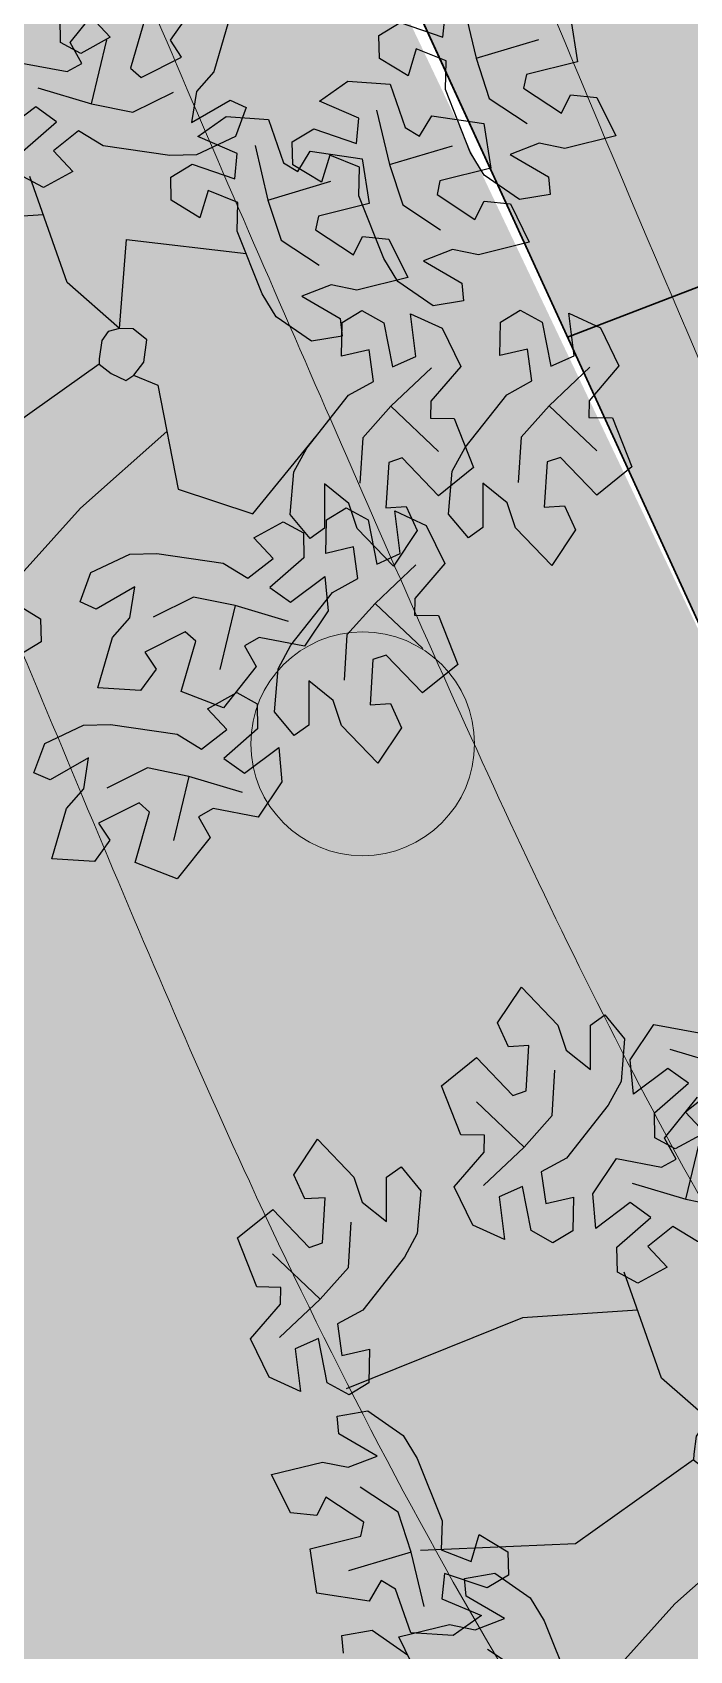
# Model space of a CAD drawing. Header units: millimetres. Extents: x 5637 to 6048, y 3385 to 3927.
# Drawn here: x 5831.66 to 5834.6, y 3550.87 to 3558.1 of the extents above; entities that cross this region are included whole.
import ezdxf

# ---------------------------------------------------------------- set-up
doc = ezdxf.new("R2010")
doc.units = ezdxf.units.MM
doc.layers.add('Contour Lines', color=253, linetype='Continuous')
doc.layers.add('trees old', color=116, linetype='Continuous')
doc.layers.add('hatch', color=253, linetype='Continuous', lineweight=13)
doc.layers.add('project gr', color=250, linetype='Continuous', lineweight=30)
doc.layers.add('plants1', color=7, linetype='Continuous', true_color=0x89ee5d)
pattern_1 = [(45, (2816.3681, -1263.7476), (-0.265165043, 0.265165043), []), (135, (2816.3681, -1263.7476), (-0.79549513, 0.265165043), [0.9375, -0.5625])]

# ---------------------------------------------------------------- blocks, each defined once
blk = doc.blocks.new('212')
at = {"color": 48, "linetype": 'Continuous'}
for p, q in [((2812.2458, 4856.9048), (2812.3522, 4857.0638)), ((2812.3522, 4857.0638), (2812.5143, 4856.8949)), ((2812.6605, 4856.894), (2812.7249, 4856.9402)), ((2812.7249, 4856.9402), (2812.8134, 4856.8335)), ((2812.2947, 4856.7971), (2812.2458, 4856.9048)), ((2812.5143, 4856.8949), (2812.5514, 4856.7833)), ((2812.6603, 4856.6959), (2812.6605, 4856.894)), ((2812.8385, 4856.74), (2812.9445, 4856.8973)), ((2812.9445, 4856.8973), (2813.1465, 4856.8593)), ((2812.3858, 4856.8027), (2812.2947, 4856.7971)), ((2812.3735, 4856.6005), (2812.3858, 4856.8027)), ((2812.5514, 4856.7833), (2812.6603, 4856.6959)), ((2812.8134, 4856.8335), (2812.7975, 4856.6423)), ((2813.0152, 4856.7872), (2813.2548, 4856.7158)), ((2811.9945, 4856.6231), (2812.1513, 4856.7495)), ((2812.1513, 4856.7495), (2812.3137, 4856.5806)), ((2812.853, 4856.5858), (2812.8385, 4856.74)), ((2813.0061, 4856.7012), (2812.853, 4856.5858)), ((2813.0985, 4856.6346), (2813.0061, 4856.7012)), ((2812.4896, 4856.4905), (2812.5021, 4856.6927)), ((2812.7975, 4856.6423), (2812.7398, 4856.5365)), ((2812.9472, 4856.5021), (2813.0985, 4856.6346)), ((2812.0805, 4856.4039), (2811.9945, 4856.6231)), ((2812.3137, 4856.5806), (2812.3735, 4856.6005)), ((2812.9921, 4856.3892), (2813.139, 4856.5733)), ((2813.1974, 4856.5941), (2813.0847, 4856.5055)), ((2814.748, 4856.5624), (2814.806, 4856.3193)), ((2812.3641, 4856.3496), (2812.1511, 4856.5513)), ((2812.3641, 4856.3496), (2812.4896, 4856.4905)), ((2812.7398, 4856.5365), (2812.5536, 4856.3004)), ((2812.949, 4856.3905), (2812.9472, 4856.5021)), ((2812.9472, 4856.5021), (2812.9472, 4856.5021)), ((2813.0847, 4856.5055), (2813.1712, 4856.4132)), ((2813.3268, 4856.5007), (2813.2618, 4856.2756)), ((2813.4398, 4856.4003), (2813.5086, 4856.4965)), ((2813.6995, 4856.4839), (2813.6343, 4856.259)), ((2814.6575, 4856.4141), (2814.6689, 4856.5273)), ((2815.2277, 4856.5026), (2815.2587, 4856.3036)), ((2813.1712, 4856.4132), (2813.0399, 4856.3411)), ((2814.3713, 4856.4215), (2814.4671, 4856.4788)), ((2814.374, 4856.318), (2814.3713, 4856.4215)), ((2814.4671, 4856.4788), (2814.6575, 4856.4141)), ((2811.3348, 4856.2256), (2811.4412, 4856.3846)), ((2811.4412, 4856.3846), (2811.6033, 4856.2158)), ((2812.1873, 4856.4022), (2812.0805, 4856.4039)), ((2812.0805, 4856.4039), (2812.0805, 4856.4039)), ((2812.1825, 4856.1778), (2812.3641, 4856.3496)), ((2812.1857, 4856.3275), (2812.1873, 4856.4022)), ((2813.0399, 4856.3411), (2812.949, 4856.3905)), ((2813.0441, 4856.2959), (2812.9921, 4856.3892)), ((2812.9921, 4856.3892), (2812.9921, 4856.3892)), ((2813.0869, 4856.1165), (2813.1551, 4856.4018)), ((2813.4901, 4856.3243), (2813.4398, 4856.4003)), ((2814.5388, 4856.3614), (2814.5021, 4856.2404)), ((2814.6718, 4856.3082), (2814.5388, 4856.3614)), ((2814.806, 4856.3193), (2815.0872, 4856.4028)), ((2812.0518, 4856.1715), (2812.1857, 4856.3275)), ((2812.5536, 4856.3004), (2812.4408, 4856.2389)), ((2812.6705, 4856.1407), (2812.7766, 4856.2979)), ((2812.7766, 4856.2979), (2812.9785, 4856.2599)), ((2812.9785, 4856.2599), (2813.0441, 4856.2959)), ((2813.2618, 4856.2756), (2813.3089, 4856.2338)), ((2813.3089, 4856.2338), (2813.4901, 4856.3243)), ((2814.5021, 4856.2404), (2814.374, 4856.318)), ((2814.6687, 4856.1797), (2814.6718, 4856.3082)), ((2814.806, 4856.3193), (2814.8653, 4856.1401)), ((2815.2587, 4856.3036), (2815.0313, 4856.2473)), ((2811.3837, 4856.118), (2811.3348, 4856.2256)), ((2811.6033, 4856.2158), (2811.6404, 4856.1042)), ((2811.7493, 4856.0167), (2811.7495, 4856.2149)), ((2811.7495, 4856.2149), (2811.8139, 4856.261)), ((2811.8139, 4856.261), (2811.9024, 4856.1543)), ((2812.4408, 4856.2389), (2812.4611, 4856.0971)), ((2813.6343, 4856.259), (2813.5562, 4856.1711)), ((2814.1058, 4856.1272), (2814.2322, 4856.2169)), ((2814.2322, 4856.2169), (2814.4214, 4856.2037)), ((2814.4214, 4856.2037), (2814.4894, 4856.0098)), ((2815.0313, 4856.2473), (2815.0186, 4856.1856)), ((2811.4748, 4856.1235), (2811.3837, 4856.118)), ((2811.4625, 4855.9214), (2811.4748, 4856.1235)), ((2811.9024, 4856.1543), (2811.8865, 4855.9632)), ((2812.135, 4856.0011), (2812.0518, 4856.1715)), ((2812.3562, 4856.1736), (2812.2524, 4856.1268)), ((2812.2524, 4856.1268), (2812.2758, 4855.9365)), ((2812.3953, 4855.9763), (2812.3562, 4856.1736)), ((2812.4611, 4856.0971), (2812.5843, 4856.1258)), ((2812.5843, 4856.1258), (2812.5811, 4855.9761)), ((2812.685, 4855.9864), (2812.6705, 4856.1407)), ((2812.8473, 4856.1879), (2813.0869, 4856.1165)), ((2813.2717, 4856.0783), (2813.4531, 4856.1686)), ((2813.5562, 4856.1711), (2813.5349, 4856.0331)), ((2813.5349, 4856.0331), (2813.7066, 4856.132)), ((2813.7066, 4856.132), (2813.7788, 4856.0993)), ((2814.2823, 4856.0523), (2814.1058, 4856.1272)), ((2814.78, 4855.9004), (2814.6687, 4856.1797)), ((2814.8653, 4856.1401), (2815.0342, 4856.0282)), ((2815.0186, 4856.1856), (2815.1876, 4856.0739)), ((2815.1876, 4856.0739), (2815.2283, 4856.1555)), ((2815.2283, 4856.1555), (2815.346, 4856.1441)), ((2815.346, 4856.1441), (2815.4305, 4855.9724)), ((2811.0835, 4855.944), (2811.2403, 4856.0703)), ((2811.2403, 4856.0703), (2811.4027, 4855.9015)), ((2811.6404, 4856.1042), (2811.7493, 4856.0167)), ((2812.8381, 4856.1018), (2812.685, 4855.9864)), ((2812.9306, 4856.0353), (2812.8381, 4856.1018)), ((2813.0869, 4856.1165), (2813.2717, 4856.0783)), ((2813.5624, 4855.9693), (2813.6887, 4856.059)), ((2813.6887, 4856.059), (2813.8779, 4856.0458)), ((2813.7788, 4856.0993), (2813.7306, 4855.9693)), ((2814.2709, 4855.939), (2814.2823, 4856.0523)), ((2814.3614, 4856.0874), (2814.4194, 4855.8442)), ((2814.5533, 4855.971), (2814.6082, 4856.0627)), ((2814.6082, 4856.0627), (2814.6082, 4856.0627)), ((2814.6082, 4856.0627), (2814.8411, 4856.0275)), ((2811.5786, 4855.8113), (2811.5911, 4856.0136)), ((2812.2758, 4855.9365), (2812.135, 4856.0011)), ((2812.4929, 4855.922), (2812.3953, 4855.9763)), ((2812.3953, 4855.9763), (2812.3953, 4855.9763)), ((2812.5811, 4855.9761), (2812.4929, 4855.922)), ((2812.7792, 4855.9028), (2812.9306, 4856.0353)), ((2813.0294, 4855.9948), (2812.9168, 4855.9062)), ((2813.1391, 4855.9278), (2813.0294, 4855.9948)), ((2813.8779, 4856.0458), (2813.946, 4855.8519)), ((2813.9847, 4855.9465), (2814.0805, 4856.0038)), ((2814.0805, 4856.0038), (2814.0805, 4856.0038)), ((2814.0805, 4856.0038), (2814.2709, 4855.939)), ((2814.4894, 4856.0098), (2814.5533, 4855.971)), ((2814.8411, 4856.0275), (2814.8721, 4855.8285)), ((2811.1695, 4855.7247), (2811.0835, 4855.944)), ((2811.4027, 4855.9015), (2811.4625, 4855.9214)), ((2811.8865, 4855.9632), (2811.8288, 4855.8573)), ((2812.9168, 4855.9062), (2813.0032, 4855.8139)), ((2813.4366, 4855.8845), (2813.1391, 4855.9278)), ((2813.7306, 4855.9693), (2813.5571, 4855.8875)), ((2813.7389, 4855.8944), (2813.5624, 4855.9693)), ((2813.818, 4855.9295), (2813.8759, 4855.6863)), ((2813.9874, 4855.843), (2813.9847, 4855.9465)), ((2814.0099, 4855.8131), (2814.0648, 4855.9047)), ((2814.0648, 4855.9047), (2814.0648, 4855.9047)), ((2814.0648, 4855.9047), (2814.2976, 4855.8696)), ((2814.4194, 4855.8442), (2814.7006, 4855.9278)), ((2815.088, 4855.9401), (2814.9578, 4855.8896)), ((2815.2031, 4855.9165), (2815.088, 4855.9401)), ((2815.4305, 4855.9724), (2815.2031, 4855.9165)), ((2811.4531, 4855.6704), (2811.2401, 4855.8721)), ((2811.8288, 4855.8573), (2811.6426, 4855.6213)), ((2812.781, 4855.7912), (2812.7792, 4855.9028)), ((2812.7792, 4855.9028), (2812.7792, 4855.9028)), ((2813.5571, 4855.8875), (2813.4366, 4855.8845)), ((2813.4413, 4855.7886), (2813.537, 4855.8459)), ((2813.537, 4855.8459), (2813.537, 4855.8459)), ((2813.537, 4855.8459), (2813.7275, 4855.7811)), ((2813.7275, 4855.7811), (2813.7389, 4855.8944)), ((2813.946, 4855.8519), (2814.0099, 4855.8131)), ((2814.1155, 4855.7653), (2813.9874, 4855.843)), ((2814.1522, 4855.8864), (2814.1155, 4855.7653)), ((2814.2852, 4855.8331), (2814.1522, 4855.8864)), ((2814.2821, 4855.7046), (2814.2852, 4855.8331)), ((2814.2976, 4855.8696), (2814.3286, 4855.6706)), ((2814.4194, 4855.8442), (2814.4787, 4855.6651)), ((2814.8428, 4855.7975), (2814.78, 4855.9004)), ((2814.9578, 4855.8896), (2815.1293, 4855.7903)), ((2811.4531, 4855.6704), (2811.5786, 4855.8113)), ((2812.872, 4855.7418), (2812.781, 4855.7912)), ((2812.9782, 4855.3179), (2812.8115, 4855.7908)), ((2813.0032, 4855.8139), (2812.872, 4855.7418)), ((2813.444, 4855.6851), (2813.4413, 4855.7886)), ((2813.8759, 4855.6863), (2814.1571, 4855.7699)), ((2814.6447, 4855.7723), (2814.632, 4855.7106)), ((2814.8721, 4855.8285), (2814.6447, 4855.7723)), ((2815.0004, 4855.6882), (2814.8428, 4855.7975)), ((2815.1293, 4855.7903), (2815.1371, 4855.7114)), ((2811.2763, 4855.723), (2811.1695, 4855.7247)), ((2811.1695, 4855.7247), (2811.1695, 4855.7247)), ((2811.2747, 4855.6483), (2811.2763, 4855.723)), ((2813.6087, 4855.7285), (2813.572, 4855.6074)), ((2813.7418, 4855.6752), (2813.6087, 4855.7285)), ((2813.8759, 4855.6863), (2813.9352, 4855.5072)), ((2814.3934, 4855.4254), (2814.2821, 4855.7046)), ((2814.632, 4855.7106), (2814.801, 4855.5989)), ((2815.1371, 4855.7114), (2815.0004, 4855.6882)), ((2811.1408, 4855.4924), (2811.2747, 4855.6483)), ((2811.2715, 4855.4986), (2811.4531, 4855.6704)), ((2811.6426, 4855.6213), (2811.5298, 4855.5598)), ((2812.8715, 4855.6204), (2812.3569, 4855.5872)), ((2813.572, 4855.6074), (2813.444, 4855.6851)), ((2813.7386, 4855.5467), (2813.7418, 4855.6752)), ((2814.1012, 4855.6144), (2814.0886, 4855.5527)), ((2814.3286, 4855.6706), (2814.1012, 4855.6144)), ((2814.4787, 4855.6651), (2814.6476, 4855.5531)), ((2814.801, 4855.5989), (2814.8417, 4855.6805)), ((2814.8417, 4855.6805), (2814.9593, 4855.669)), ((2814.9593, 4855.669), (2815.0439, 4855.4974)), ((2811.5298, 4855.5598), (2811.5501, 4855.4179)), ((2812.3569, 4855.5872), (2811.5685, 4855.2697)), ((2813.8499, 4855.2675), (2813.7386, 4855.5467)), ((2814.0886, 4855.5527), (2814.2575, 4855.441)), ((2811.224, 4855.322), (2811.1408, 4855.4924)), ((2811.4452, 4855.4944), (2811.3414, 4855.4477)), ((2811.4843, 4855.2971), (2811.4452, 4855.4944)), ((2813.2128, 4855.1117), (2813.2443, 4855.5104)), ((2813.2443, 4855.5104), (2813.7781, 4855.4476)), ((2813.9352, 4855.5072), (2814.1041, 4855.3952)), ((2814.2575, 4855.441), (2814.2982, 4855.5226)), ((2814.2982, 4855.5226), (2814.4159, 4855.5111)), ((2814.4159, 4855.5111), (2814.5004, 4855.3395)), ((2815.0439, 4855.4974), (2814.8165, 4855.4414)), ((2811.3414, 4855.4477), (2811.3648, 4855.2574)), ((2811.5501, 4855.4179), (2811.6733, 4855.4467)), ((2811.6733, 4855.4467), (2811.6701, 4855.297)), ((2814.4562, 4855.3225), (2814.3934, 4855.4254)), ((2814.7014, 4855.4651), (2814.5712, 4855.4145)), ((2814.5712, 4855.4145), (2814.7427, 4855.3153)), ((2814.8165, 4855.4414), (2814.7014, 4855.4651)), ((2814.5004, 4855.3395), (2814.2731, 4855.2835)), ((2811.3648, 4855.2574), (2811.224, 4855.322)), ((2811.5819, 4855.2429), (2811.4843, 4855.2971)), ((2811.4843, 4855.2971), (2811.4843, 4855.2971)), ((2811.6701, 4855.297), (2811.5819, 4855.2429)), ((2813.9128, 4855.1646), (2813.8499, 4855.2675)), ((2814.1579, 4855.3072), (2814.0277, 4855.2566)), ((2814.0277, 4855.2566), (2814.1993, 4855.1574)), ((2814.2731, 4855.2835), (2814.1579, 4855.3072)), ((2814.6138, 4855.2132), (2814.4562, 4855.3225)), ((2814.7427, 4855.3153), (2814.7505, 4855.2364)), ((2814.2079, 4855.1384), (2814.2962, 4855.1925)), ((2814.2962, 4855.1925), (2814.3937, 4855.1382)), ((2814.7505, 4855.2364), (2814.6138, 4855.2132)), ((2814.9155, 4855.1408), (2815.0037, 4855.1949)), ((2815.0037, 4855.1949), (2815.1013, 4855.1407)), ((2815.2442, 4854.9901), (2815.2208, 4855.1804)), ((2815.2208, 4855.1804), (2815.3616, 4855.1158)), ((2811.5287, 4855.1477), (2811.6654, 4855.171)), ((2811.5365, 4855.0688), (2811.5287, 4855.1477)), ((2811.6654, 4855.171), (2811.823, 4855.0616)), ((2813.2128, 4855.1117), (2813.1618, 4855.0989)), ((2813.274, 4855.111), (2813.2128, 4855.1117)), ((2813.3342, 4855.0624), (2813.274, 4855.111)), ((2814.0704, 4855.0552), (2813.9128, 4855.1646)), ((2814.1993, 4855.1574), (2814.207, 4855.0785)), ((2814.2047, 4854.9887), (2814.2079, 4855.1384)), ((2814.3937, 4855.1382), (2814.3937, 4855.1382)), ((2814.3937, 4855.1382), (2814.4328, 4854.9409)), ((2814.5367, 4854.9877), (2814.5133, 4855.178)), ((2814.5133, 4855.178), (2814.6541, 4855.1134)), ((2814.6541, 4855.1134), (2814.7373, 4854.943)), ((2814.9123, 4854.9911), (2814.9155, 4855.1408)), ((2815.1013, 4855.1407), (2815.1013, 4855.1407)), ((2815.1013, 4855.1407), (2815.1404, 4854.9434)), ((2815.3616, 4855.1158), (2815.4448, 4854.9454)), ((2811.708, 4854.9696), (2811.5365, 4855.0688)), ((2811.823, 4855.0616), (2811.8858, 4854.9587)), ((2813.1327, 4855.0587), (2813.122, 4854.9772)), ((2813.1618, 4855.0989), (2813.1327, 4855.0587)), ((2813.3211, 4854.9616), (2813.3342, 4855.0624)), ((2814.207, 4855.0785), (2814.0704, 4855.0552)), ((2811.5778, 4854.919), (2811.708, 4854.9696)), ((2813.122, 4854.9772), (2813.1212, 4854.9531)), ((2814.3279, 4855.0174), (2814.2047, 4854.9887)), ((2814.3483, 4854.8756), (2814.3279, 4855.0174)), ((2814.4328, 4854.9409), (2814.5367, 4854.9877)), ((2815.0355, 4855.0199), (2814.9123, 4854.9911)), ((2815.0558, 4854.878), (2815.0355, 4855.0199)), ((2815.1404, 4854.9434), (2815.2442, 4854.9901)), ((2811.2353, 4854.8867), (2811.4627, 4854.9427)), ((2811.4627, 4854.9427), (2811.5778, 4854.919)), ((2811.8858, 4854.9587), (2811.9971, 4854.6795)), ((2813.1212, 4854.9531), (2812.5934, 4854.5773)), ((2813.1212, 4854.9531), (2813.1752, 4854.9111)), ((2813.1752, 4854.9111), (2813.2407, 4854.8801)), ((2813.2407, 4854.8801), (2813.2759, 4854.9032)), ((2813.2756, 4854.9034), (2813.3837, 4854.8595)), ((2813.2759, 4854.9032), (2813.3211, 4854.9616)), ((2814.6066, 4854.9368), (2814.425, 4854.765)), ((2814.7373, 4854.943), (2814.6034, 4854.787)), ((2815.3141, 4854.9392), (2815.1325, 4854.7674)), ((2815.4448, 4854.9454), (2815.3109, 4854.7895)), ((2811.3199, 4854.7151), (2811.2353, 4854.8867)), ((2811.8005, 4854.719), (2811.6316, 4854.831)), ((2813.3837, 4854.8595), (2813.4744, 4854.394)), ((2814.2354, 4854.8141), (2814.3483, 4854.8756)), ((2814.943, 4854.8165), (2815.0558, 4854.878)), ((2811.4782, 4854.7852), (2811.4375, 4854.7036)), ((2811.6472, 4854.6735), (2811.4782, 4854.7852)), ((2814.0493, 4854.578), (2814.2354, 4854.8141)), ((2814.425, 4854.765), (2814.2995, 4854.624)), ((2814.425, 4854.765), (2814.6379, 4854.5632)), ((2814.6034, 4854.787), (2814.6017, 4854.7123)), ((2814.7568, 4854.5805), (2814.943, 4854.8165)), ((2815.1325, 4854.7674), (2815.007, 4854.6265)), ((2815.1325, 4854.7674), (2815.3455, 4854.5656)), ((2815.3109, 4854.7895), (2815.3093, 4854.7148)), ((2811.4375, 4854.7036), (2811.3199, 4854.7151)), ((2811.8598, 4854.5399), (2811.8005, 4854.719)), ((2811.9971, 4854.6795), (2811.994, 4854.551)), ((2814.6017, 4854.7123), (2814.7086, 4854.7106)), ((2814.7086, 4854.7106), (2814.7086, 4854.7106)), ((2814.7086, 4854.7106), (2814.7946, 4854.4914)), ((2815.3093, 4854.7148), (2815.4161, 4854.7131)), ((2815.4161, 4854.7131), (2815.4161, 4854.7131)), ((2815.4161, 4854.7131), (2815.5021, 4854.4938)), ((2811.4071, 4854.5556), (2811.6345, 4854.6118)), ((2811.6345, 4854.6118), (2811.6472, 4854.6735)), ((2812.127, 4854.4977), (2812.1637, 4854.6188)), ((2812.1637, 4854.6188), (2812.2918, 4854.5412)), ((2813.4241, 4854.6521), (2813.038, 4854.3092)), ((2813.8088, 4854.2844), (2814.0911, 4854.6307)), ((2814.2995, 4854.624), (2814.287, 4854.4218)), ((2815.007, 4854.6265), (2814.9945, 4854.4242)), ((2811.4381, 4854.3566), (2811.4071, 4854.5556)), ((2811.8598, 4854.5399), (2811.5786, 4854.4563)), ((2811.9178, 4854.2967), (2811.8598, 4854.5399)), ((2812.5934, 4854.5773), (2811.9016, 4854.5479)), ((2811.994, 4854.551), (2812.127, 4854.4977)), ((2812.2918, 4854.5412), (2812.2945, 4854.4377)), ((2813.9916, 4854.4722), (2814.0493, 4854.578)), ((2814.4753, 4854.5339), (2814.4156, 4854.514)), ((2814.6377, 4854.3651), (2814.4753, 4854.5339)), ((2814.6991, 4854.4746), (2814.7568, 4854.5805)), ((2815.1829, 4854.5363), (2815.1231, 4854.5164)), ((2815.3453, 4854.3675), (2815.1829, 4854.5363)), ((2813.9757, 4854.281), (2813.9916, 4854.4722)), ((2814.4156, 4854.514), (2814.4033, 4854.3118)), ((2814.7946, 4854.4914), (2814.6377, 4854.3651)), ((2814.6832, 4854.2835), (2814.6991, 4854.4746)), ((2815.1231, 4854.5164), (2815.1109, 4854.3143)), ((2815.5021, 4854.4938), (2815.3453, 4854.3675)), ((2811.7259, 4854.4131), (2811.671, 4854.3215)), ((2811.7898, 4854.3744), (2811.7259, 4854.4131)), ((2812.0083, 4854.4451), (2811.9969, 4854.3318)), ((2812.1987, 4854.3803), (2812.0083, 4854.4451)), ((2812.0969, 4854.4225), (2812.2335, 4854.4458)), ((2812.1046, 4854.3436), (2812.0969, 4854.4225)), ((2812.2945, 4854.4377), (2812.1987, 4854.3803)), ((2812.2335, 4854.4458), (2812.3911, 4854.3364)), ((2813.4744, 4854.394), (2813.8088, 4854.2844)), ((2814.1288, 4854.4186), (2814.1286, 4854.2205)), ((2814.2376, 4854.3312), (2814.1288, 4854.4186)), ((2814.8363, 4854.4211), (2814.8361, 4854.2229)), ((2814.9451, 4854.3336), (2814.8363, 4854.4211)), ((2811.671, 4854.3215), (2811.4381, 4854.3566)), ((2811.671, 4854.3215), (2811.671, 4854.3215)), ((2811.8578, 4854.1804), (2811.7898, 4854.3744)), ((2811.9969, 4854.3318), (2812.1734, 4854.2569)), ((2812.2761, 4854.2444), (2812.1046, 4854.3436)), ((2812.1987, 4854.3803), (2812.1987, 4854.3803)), ((2812.3911, 4854.3364), (2812.454, 4854.2335)), ((2814.2747, 4854.2196), (2814.2376, 4854.3312)), ((2814.4033, 4854.3118), (2814.4943, 4854.3174)), ((2814.4943, 4854.3174), (2814.5432, 4854.2097)), ((2814.9823, 4854.222), (2814.9451, 4854.3336)), ((2815.1109, 4854.3143), (2815.2019, 4854.3198)), ((2815.2019, 4854.3198), (2815.2508, 4854.2122)), ((2812.1734, 4854.2569), (2812.047, 4854.1672)), ((2812.146, 4854.1938), (2812.2761, 4854.2444)), ((2813.038, 4854.3092), (2812.6121, 4853.8368)), ((2813.8122, 4854.1772), (2813.9435, 4854.2493)), ((2813.9435, 4854.2493), (2814.0344, 4854.1999)), ((2814.0642, 4854.1743), (2813.9757, 4854.281)), ((2814.1343, 4854.1079), (2814.1375, 4854.2576)), ((2814.1375, 4854.2576), (2814.2258, 4854.3117)), ((2814.2258, 4854.3117), (2814.3233, 4854.2575)), ((2814.3233, 4854.2575), (2814.3233, 4854.2575)), ((2814.3233, 4854.2575), (2814.3624, 4854.0601)), ((2814.4662, 4854.1069), (2814.4428, 4854.2972)), ((2814.4428, 4854.2972), (2814.5837, 4854.2326)), ((2814.7717, 4854.1768), (2814.6832, 4854.2835)), ((2811.5489, 4854.1676), (2811.6856, 4854.1909)), ((2811.6856, 4854.1909), (2811.8432, 4854.0815)), ((2811.8035, 4854.1615), (2812.0308, 4854.2175)), ((2812.047, 4854.1672), (2811.8578, 4854.1804)), ((2812.0308, 4854.2175), (2812.146, 4854.1938)), ((2812.454, 4854.2335), (2812.5653, 4853.9543)), ((2813.8987, 4854.0849), (2813.8122, 4854.1772)), ((2814.0344, 4854.1999), (2814.0362, 4854.0883)), ((2814.1286, 4854.2205), (2814.0642, 4854.1743)), ((2814.4369, 4854.0507), (2814.2747, 4854.2196)), ((2814.5432, 4854.2097), (2814.4369, 4854.0507)), ((2814.5837, 4854.2326), (2814.6669, 4854.0622)), ((2814.8361, 4854.2229), (2814.7717, 4854.1768)), ((2815.1444, 4854.0532), (2814.9823, 4854.222)), ((2815.2508, 4854.2122), (2815.1444, 4854.0532)), ((2811.5567, 4854.0887), (2811.5489, 4854.1676)), ((2811.888, 4853.9899), (2811.8035, 4854.1615)), ((2812.3687, 4853.9938), (2812.1998, 4854.1058)), ((2813.0848, 4854.0218), (2813.2583, 4854.1036)), ((2813.2583, 4854.1036), (2813.3789, 4854.1066)), ((2813.3789, 4854.1066), (2813.6763, 4854.0633)), ((2814.2575, 4854.1367), (2814.1343, 4854.1079)), ((2814.2779, 4853.9948), (2814.2575, 4854.1367)), ((2814.3624, 4854.0601), (2814.4662, 4854.1069)), ((2813.6763, 4854.0633), (2813.786, 4853.9963)), ((2813.786, 4853.9963), (2813.8987, 4854.0849)), ((2814.0362, 4854.0883), (2813.8849, 4853.9558)), ((2814.0362, 4854.0883), (2814.0362, 4854.0883)), ((2814.5362, 4854.056), (2814.3546, 4853.8842)), ((2814.6669, 4854.0622), (2814.533, 4853.9063)), ((2813.0367, 4853.8918), (2813.0848, 4854.0218)), ((2813.2805, 4853.958), (2813.1088, 4853.8591)), ((2813.2593, 4853.82), (2813.2805, 4853.958)), ((2813.8849, 4853.9558), (2813.9773, 4853.8893)), ((2813.9773, 4853.8893), (2814.1304, 4854.0047)), ((2814.1304, 4854.0047), (2814.1449, 4853.8504)), ((2814.165, 4853.9333), (2814.2779, 4853.9948)), ((2812.7318, 4853.8936), (2812.8599, 4853.8159)), ((2813.1088, 4853.8591), (2813.0367, 4853.8918)), ((2813.5438, 4853.9128), (2813.3624, 4853.8225)), ((2813.7286, 4853.8746), (2813.5438, 4853.9128)), ((2813.9788, 4853.6973), (2814.165, 4853.9333)), ((2814.3546, 4853.8842), (2814.2291, 4853.7433)), ((2814.3546, 4853.8842), (2814.5675, 4853.6824)), ((2814.533, 4853.9063), (2814.5313, 4853.8315)), ((2812.8599, 4853.8159), (2812.8626, 4853.7125)), ((2813.1812, 4853.7321), (2813.2593, 4853.82)), ((2813.7286, 4853.8746), (2813.6603, 4853.5893)), ((2813.9682, 4853.8032), (2813.7286, 4853.8746)), ((2814.1449, 4853.8504), (2814.0389, 4853.6932)), ((2814.5313, 4853.8315), (2814.6381, 4853.8298)), ((2814.6381, 4853.8298), (2814.6381, 4853.8298)), ((2814.6381, 4853.8298), (2814.7242, 4853.6106)), ((2813.5065, 4853.7573), (2813.3253, 4853.6668)), ((2813.5536, 4853.7155), (2813.5065, 4853.7573)), ((2814.2291, 4853.7433), (2814.2165, 4853.541)), ((2812.8626, 4853.7125), (2812.7669, 4853.6551)), ((2813.116, 4853.5072), (2813.1812, 4853.7321)), ((2813.3253, 4853.6668), (2813.3756, 4853.5908)), ((2813.4886, 4853.4904), (2813.5536, 4853.7155)), ((2813.8369, 4853.7312), (2813.7714, 4853.6952)), ((2813.7714, 4853.6952), (2813.8233, 4853.6019)), ((2814.0389, 4853.6932), (2813.8369, 4853.7312)), ((2813.9212, 4853.5914), (2813.9788, 4853.6973)), ((2813.3756, 4853.5908), (2813.3069, 4853.4946)), ((2813.8233, 4853.6019), (2813.6765, 4853.4178)), ((2813.8233, 4853.6019), (2813.8233, 4853.6019)), ((2813.9052, 4853.4003), (2813.9212, 4853.5914)), ((2814.3451, 4853.6332), (2814.3329, 4853.4311)), ((2814.4049, 4853.6531), (2814.3451, 4853.6332)), ((2814.5673, 4853.4843), (2814.4049, 4853.6531)), ((2814.7242, 4853.6106), (2814.5673, 4853.4843)), ((2814.0583, 4853.5378), (2814.0582, 4853.3397)), ((2814.1672, 4853.4504), (2814.0583, 4853.5378)), ((2813.3069, 4853.4946), (2813.116, 4853.5072)), ((2813.6765, 4853.4178), (2813.4886, 4853.4904)), ((2813.6058, 4853.4136), (2813.7371, 4853.4856)), ((2813.7371, 4853.4856), (2813.828, 4853.4362)), ((2814.2043, 4853.3388), (2814.1672, 4853.4504)), ((2813.6923, 4853.3212), (2813.6058, 4853.4136)), ((2813.828, 4853.4362), (2813.8298, 4853.3246)), ((2813.9937, 4853.2935), (2813.9052, 4853.4003)), ((2814.3329, 4853.4311), (2814.4239, 4853.4366)), ((2814.4239, 4853.4366), (2814.4728, 4853.3289)), ((2812.8784, 4853.2581), (2813.0519, 4853.3399)), ((2813.0519, 4853.3399), (2813.1724, 4853.3429)), ((2813.1724, 4853.3429), (2813.4699, 4853.2996)), ((2813.5796, 4853.2327), (2813.6923, 4853.3212)), ((2813.8298, 4853.3246), (2813.6785, 4853.1921)), ((2813.8298, 4853.3246), (2813.8298, 4853.3246)), ((2814.0582, 4853.3397), (2813.9937, 4853.2935)), ((2814.3664, 4853.1699), (2814.2043, 4853.3388)), ((2814.4728, 4853.3289), (2814.3664, 4853.1699)), ((2812.8302, 4853.1281), (2812.8784, 4853.2581)), ((2813.4699, 4853.2996), (2813.5796, 4853.2327)), ((2813.7709, 4853.1256), (2813.924, 4853.241)), ((2813.924, 4853.241), (2813.9385, 4853.0867)), ((2813.0741, 4853.1943), (2812.9024, 4853.0954)), ((2813.0528, 4853.0563), (2813.0741, 4853.1943)), ((2813.6785, 4853.1921), (2813.7709, 4853.1256)), ((2812.9024, 4853.0954), (2812.8302, 4853.1281)), ((2813.3374, 4853.1492), (2813.156, 4853.0589)), ((2813.5222, 4853.1109), (2813.3374, 4853.1492)), ((2813.5222, 4853.1109), (2813.4539, 4852.8256)), ((2813.7618, 4853.0396), (2813.5222, 4853.1109)), ((2813.9385, 4853.0867), (2813.8325, 4852.9295)), ((2812.9748, 4852.9684), (2813.0528, 4853.0563)), ((2812.9096, 4852.7435), (2812.9748, 4852.9684)), ((2813.3001, 4852.9936), (2813.1189, 4852.9031)), ((2813.2822, 4852.7267), (2813.3472, 4852.9518)), ((2813.3472, 4852.9518), (2813.3001, 4852.9936)), ((2813.6305, 4852.9675), (2813.565, 4852.9315)), ((2813.8325, 4852.9295), (2813.6305, 4852.9675)), ((2813.1189, 4852.9031), (2813.1692, 4852.8271)), ((2813.565, 4852.9315), (2813.6169, 4852.8382)), ((2813.1692, 4852.8271), (2813.1005, 4852.7309)), ((2813.6169, 4852.8382), (2813.4701, 4852.6541)), ((2813.6169, 4852.8382), (2813.6169, 4852.8382)), ((2813.1005, 4852.7309), (2812.9096, 4852.7435)), ((2813.4701, 4852.6541), (2813.2822, 4852.7267))]:
    blk.add_line(p, q, dxfattribs=at)
at = {"layer": 'plants1', "color": 48, "linetype": 'Continuous'}
blk.add_line((2813.2128, 4855.1117), (2812.9782, 4855.3179), dxfattribs=at)

msp = doc.modelspace()

# ---------------------------------------------------------------- hatches: boundary and pattern name
at = {"layer": 'hatch'}
h = msp.add_hatch(dxfattribs=at)
h.set_pattern_fill('ANSI31', color=256, scale=8, style=0)
h.set_pattern_definition([(45, (2816.3681, -1263.7476), (-0.70710678, 0.70710678), [])])
edge = h.paths.add_edge_path()
edge.add_arc((5796.8019, 3658.9007), 4.8122, 23.97586, 83.97586, ccw=False)
edge.add_line((5801.1989, 3660.8562), (5827.195, 3605.149))
edge.add_arc((5822.4955, 3602.9559), 5.1861, -3.82348, 25.01643, ccw=False)
edge.add_line((5827.67, 3602.61), (5827.229, 3592.865))
edge.add_arc((5831.6373, 3591.7187), 4.5549, 165.42381, 214.42283)
edge.add_line((5827.8801, 3589.1438), (5842.1987, 3558.5311))
edge.add_arc((6057.3742, 3663.9285), 239.602, 206.096573, 206.967843)
edge.add_line((5843.8263, 3555.2713), (5845.5235, 3552.8595))
edge.add_line((5845.5235, 3552.8595), (5849.5724, 3547.7551))
edge.add_line((5849.5724, 3547.7551), (5850.6919, 3546.4841))
edge.add_line((5850.6919, 3546.4841), (5851.201, 3546.0602))
edge.add_line((5851.201, 3546.0602), (5852.5843, 3545.2828))
edge.add_line((5852.5843, 3545.2828), (5866.6042, 3540.0022))
edge.add_line((5866.6042, 3540.0022), (5867.4324, 3539.5689))
edge.add_line((5867.4324, 3539.5689), (5868.9186, 3538.1098))
edge.add_line((5868.9186, 3538.1098), (5866.3675, 3543.9441))
edge.add_line((5866.3675, 3543.9441), (5855.3067, 3547.8735))
edge.add_arc((5857.9518, 3555.3192), 7.9015, 220.23528, 250.44203, ccw=False)
edge.add_line((5851.9198, 3550.2154), (5847.948, 3555.0698))
edge.add_arc((5897.4021, 3591.6081), 61.4879, 213.296728, 216.458127, ccw=False)
edge.add_line((5846.0082, 3557.8527), (5835.7707, 3581.1548))
edge.add_line((5835.7707, 3581.1548), (5831.1457, 3589.7964))
edge.add_arc((5844.0492, 3593.7464), 13.4946, 179.28798, 197.02021, ccw=False)
edge.add_line((5830.5557, 3593.9141), (5830.9896, 3603.0637))
edge.add_arc((5824.4283, 3603.3749), 6.5687, 357.28469, 381.22262)
edge.add_line((5830.5515, 3605.7527), (5806.254, 3657.8409))
edge.add_arc((5810.8824, 3659.9999), 5.1072, 111.65044, 205.00751, ccw=False)
edge.add_line((5808.9982, 3664.7467), (5797.3069, 3663.6863))
at = {"layer": 'plants1'}
h = msp.add_hatch(dxfattribs=at)
h.set_pattern_fill('ANSI38', color=256, scale=3, style=0)
h.set_pattern_definition(pattern_1)
edge = h.paths.add_edge_path()
edge.add_line((5867.34, 3539.4016), (5867.9205, 3539.0129))
edge.add_line((5867.9205, 3539.0129), (5868.3076, 3538.6455))
edge.add_line((5868.3076, 3538.6455), (5868.7519, 3538.1479))
edge.add_line((5868.7519, 3538.1479), (5869.0415, 3537.7423))
edge.add_line((5869.0415, 3537.7423), (5873.6365, 3527.954))
edge.add_line((5873.6365, 3527.954), (5903.83, 3542.0081))
edge.add_line((5903.83, 3542.0081), (5918.2915, 3541.2623))
edge.add_line((5918.2915, 3541.2623), (5941.162, 3551.495))
edge.add_line((5941.162, 3551.495), (5950.4831, 3563.8524))
edge.add_line((5950.4831, 3563.8524), (5964.2748, 3570.2305))
edge.add_line((5964.2748, 3570.2305), (5965.7412, 3570.8701))
edge.add_arc((5969.4272, 3564.866), 7.0453, 27.80089, 121.54638, ccw=False)
edge.add_arc((5969.675, 3565.2046), 6.6708, -45.77841, 26.22115, ccw=False)
edge.add_line((5974.3274, 3560.424), (5968.6933, 3565.0527))
edge.add_line((5968.6933, 3565.0527), (5960.2948, 3566.7358))
edge.add_line((5960.2948, 3566.7358), (5952.8625, 3563.4091))
edge.add_line((5952.8625, 3563.4091), (5951.1759, 3562.582))
edge.add_line((5951.1759, 3562.582), (5941.9997, 3550.4447))
edge.add_line((5941.9997, 3550.4447), (5918.5346, 3539.9421))
edge.add_line((5918.5346, 3539.9421), (5904.7077, 3540.6969))
edge.add_line((5904.7077, 3540.6969), (5873.0148, 3526.2825))
edge.add_line((5873.0148, 3526.2825), (5867.4745, 3538.1143))
edge.add_line((5867.4745, 3538.1143), (5850.7568, 3543.6974))
edge.add_line((5850.7568, 3543.6974), (5843.6617, 3553.6137))
edge.add_arc((5860.0915, 3565.3693), 20.2023, 201.39527, 215.58393, ccw=False)
edge.add_line((5841.2815, 3557.9995), (5825.6335, 3591.3345))
edge.add_line((5825.6335, 3591.3345), (5826.2431, 3603.8279))
edge.add_line((5826.2431, 3603.8279), (5807.9322, 3643.2125))
edge.add_line((5807.9322, 3643.2125), (5807.5443, 3643.0187))
edge.add_line((5807.5443, 3643.0187), (5797.9834, 3663.1782))
edge.add_line((5797.9834, 3663.1782), (5798.2207, 3663.2308))
edge.add_line((5798.2207, 3663.2308), (5798.4305, 3663.244))
edge.add_arc((5796.4713, 3658.6814), 4.9654, 43.28191, 66.76041, ccw=False)
edge.add_arc((5798.4192, 3659.9306), 2.7244, 20.33157, 52.27835, ccw=False)
edge.add_line((5800.9739, 3660.8773), (5827.0198, 3605.0634))
edge.add_arc((5822.5809, 3602.992), 4.8985, -5.63847, 25.01647, ccw=False)
edge.add_line((5827.4557, 3602.5107), (5827.0268, 3592.3414))
edge.add_arc((5831.4421, 3591.7535), 4.4542, 172.41517, 196.75755)
edge.add_line((5827.177, 3590.4692), (5842.181, 3557.9258))
edge.add_line((5842.181, 3557.9258), (5843.9318, 3555.5876))
edge.add_line((5843.9318, 3555.5876), (5844.4583, 3554.7327))
edge.add_line((5844.4583, 3554.7327), (5845.5115, 3553.1462))
edge.add_line((5845.5115, 3553.1462), (5846.2267, 3552.1473))
edge.add_line((5846.2267, 3552.1473), (5850.021, 3546.9752))
edge.add_arc((5853.5932, 3549.5959), 4.4304, 216.26476, 225.9659)
edge.add_arc((5856.0056, 3552.091), 7.901, 225.9659, 233.19828)
edge.add_arc((5852.8654, 3547.8936), 2.659, 233.19828, 246.10248)
edge.add_arc((5864.5482, 3574.2605), 31.4981, 246.10248, 247.39463)
edge.add_line((5852.4409, 3545.1822), (5866.9187, 3539.6234))
edge.add_line((5866.9187, 3539.6234), (5867.34, 3539.4016))
h = msp.add_hatch(dxfattribs=at)
h.set_pattern_fill('ANSI38', color=256, scale=3, style=0)
h.set_pattern_definition(pattern_1)
edge = h.paths.add_edge_path()
edge.add_line((5725.3638, 3655.929), (5797.2855, 3662.6908))
edge.add_line((5797.2855, 3662.6908), (5824.8068, 3603.2379))
edge.add_line((5824.8068, 3603.2379), (5824.2281, 3590.8801))
edge.add_line((5824.2281, 3590.8801), (5841.2298, 3554.4382))
edge.add_line((5841.2298, 3554.4382), (5849.6016, 3542.4688))
edge.add_line((5849.6016, 3542.4688), (5866.5608, 3537.0675))
edge.add_line((5866.5608, 3537.0675), (5872.4411, 3524.3818))
edge.add_line((5872.4411, 3524.3818), (5904.7068, 3539.0946))
edge.add_line((5904.7068, 3539.0946), (5918.1881, 3538.4642))
edge.add_line((5918.1881, 3538.4642), (5942.734, 3549.5127))
edge.add_line((5942.734, 3549.5127), (5952.3037, 3561.8596))
edge.add_line((5952.3037, 3561.8596), (5960.5734, 3565.6103))
edge.add_line((5960.5734, 3565.6103), (5967.9295, 3564.0349))
edge.add_line((5967.9295, 3564.0349), (5968.8219, 3563.4701))
edge.add_line((5968.8219, 3563.4701), (5964.5405, 3561.4618))
edge.add_line((5964.5405, 3561.4618), (5955.8447, 3557.4705))
edge.add_line((5955.8447, 3557.4705), (5946.3585, 3544.9477))
edge.add_line((5946.3585, 3544.9477), (5919.8451, 3533.0747))
edge.add_line((5919.8451, 3533.0747), (5906.0983, 3533.7568))
edge.add_line((5906.0983, 3533.7568), (5874.5935, 3519.4365))
edge.add_arc((5872.3722, 3524.3235), 5.3681, 204.02769, 294.44386, ccw=False)
edge.add_line((5867.4692, 3522.1377), (5862.4626, 3532.3299))
edge.add_line((5862.4626, 3532.3299), (5846.4433, 3537.9825))
edge.add_line((5846.4433, 3537.9825), (5836.4729, 3552.3417))
edge.add_line((5836.4729, 3552.3417), (5835.0144, 3554.6442))
edge.add_line((5835.0144, 3554.6442), (5818.8669, 3589.8413))
edge.add_line((5818.8669, 3589.8413), (5819.5207, 3602.2738))
edge.add_line((5819.5207, 3602.2738), (5801.5531, 3640.6043))
edge.add_line((5801.5531, 3640.6043), (5788.2949, 3640.1867))
edge.add_line((5788.2949, 3640.1867), (5786.9118, 3635.3352))
edge.add_line((5786.9118, 3635.3352), (5741.7205, 3631.4368))
edge.add_line((5741.7205, 3631.4368), (5726.6478, 3641.0072))
edge.add_line((5726.6478, 3641.0072), (5725.3638, 3655.929))
at = {"layer": 'plants1', "lineweight": 9, "true_color": 0x87ea5d}
h = msp.add_hatch(dxfattribs=at)
h.set_pattern_fill('GRASS', color=83, style=0)
h.set_pattern_definition([(90, (2816.3681, -1263.7476), (-0.70710678, 0.70710678), [0.1875, -1.22671356]), (45, (2816.3681, -1263.7476), (-0.70710678, 0.70710678), [0.1875, -0.8125]), (135, (2816.3681, -1263.7476), (-0.70710678, -0.70710678), [0.1875, -0.8125])])
edge = h.paths.add_edge_path()
edge.add_line((5983.5431, 3551.4458), (5969.6406, 3562.8382))
edge.add_line((5969.6406, 3562.8382), (5966.4923, 3561.7686))
edge.add_line((5966.4923, 3561.7686), (5955.921, 3557.2999))
edge.add_line((5955.921, 3557.2999), (5946.2387, 3544.6394))
edge.add_line((5946.2387, 3544.6394), (5920.2172, 3532.9936))
edge.add_line((5920.2172, 3532.9936), (5906.1222, 3533.8061))
edge.add_line((5906.1222, 3533.8061), (5874.3032, 3518.9058))
edge.add_arc((5872.286, 3523.5882), 5.0984, 205.90573, 293.3056, ccw=False)
edge.add_line((5867.6999, 3521.3608), (5862.6323, 3531.7944))
edge.add_line((5862.6323, 3531.7944), (5846.3008, 3537.8459))
edge.add_line((5846.3008, 3537.8459), (5835.7049, 3553.1895))
edge.add_line((5835.7049, 3553.1895), (5829.8695, 3565.4644))
edge.add_line((5829.8695, 3565.4644), (5818.9518, 3589.7878))
edge.add_line((5818.9518, 3589.7878), (5819.1053, 3602.0627))
edge.add_line((5819.1053, 3602.0627), (5812.5021, 3616.946))
edge.add_line((5812.5021, 3616.946), (5783.2143, 3614.4133))
edge.add_line((5783.2143, 3614.4133), (5742.2774, 3610.94))
edge.add_line((5742.2774, 3610.94), (5740.644, 3628.0089))
edge.add_line((5740.644, 3628.0089), (5728.2168, 3636.0891))
edge.add_line((5728.2168, 3636.0891), (5724.5273, 3634.1455))
edge.add_line((5724.5273, 3634.1455), (5745.9644, 3596.0148))
edge.add_line((5745.9644, 3596.0148), (5750.5589, 3599.3738))
edge.add_line((5750.5589, 3599.3738), (5769.6228, 3566.8392))
edge.add_line((5769.6228, 3566.8392), (5734.8156, 3545.9978))
edge.add_line((5734.8156, 3545.9978), (5735.1966, 3544.9829))
edge.add_line((5735.1966, 3544.9829), (5738.117, 3540.4156))
edge.add_line((5738.117, 3540.4156), (5741.5453, 3535.4677))
edge.add_line((5741.5453, 3535.4677), (5749.0368, 3527.6018))
edge.add_line((5749.0368, 3527.6018), (5798.5989, 3480.1654))
edge.add_arc((5805.5825, 3474.3409), 9.0937, 39.82904, 140.17096, ccw=False)
edge.add_line((5812.5661, 3480.1654), (5813.8359, 3478.6429))
edge.add_line((5813.8359, 3478.6429), (5821.5813, 3487.3969))
edge.add_line((5821.5813, 3487.3969), (5830.3425, 3479.6579))
edge.add_line((5830.3425, 3479.6579), (5822.0892, 3470.3965))
edge.add_line((5822.0892, 3470.3965), (5822.851, 3469.3815))
edge.add_line((5822.851, 3469.3815), (5809.5007, 3454.1796))
edge.add_line((5809.5007, 3454.1796), (5804.1829, 3458.0656))
edge.add_line((5804.1829, 3458.0656), (5802.3574, 3455.6864))
edge.add_line((5802.3574, 3455.6864), (5805.8497, 3451.0868))
edge.add_line((5805.8497, 3451.0868), (5796.3253, 3440.2221))
edge.add_line((5796.3253, 3440.2221), (5784.0204, 3450.6256))
edge.add_line((5784.0204, 3450.6256), (5793.0141, 3461.3387))
edge.add_line((5793.0141, 3461.3387), (5795.5262, 3459.3245))
edge.add_line((5795.5262, 3459.3245), (5796.8526, 3460.9646))
edge.add_line((5796.8526, 3460.9646), (5791.1566, 3465.9359))
edge.add_line((5791.1566, 3465.9359), (5792.654, 3467.6516))
edge.add_arc((5786.6267, 3472.912), 8, 318.88687, 400.79081)
edge.add_line((5792.6835, 3478.1384), (5782.8454, 3488.4384))
edge.add_line((5782.8454, 3488.4384), (5763.7285, 3506.9909))
edge.add_line((5763.7285, 3506.9909), (5752.5221, 3518.4214))
edge.add_line((5752.5221, 3518.4214), (5734.8163, 3536.2241))
edge.add_line((5734.8163, 3536.2241), (5726.0834, 3549.3486))
edge.add_line((5726.0834, 3549.3486), (5715.1021, 3569.233))
edge.add_line((5715.1021, 3569.233), (5688.066, 3610.0105))
edge.add_line((5688.066, 3610.0105), (5687.6689, 3609.7794))
edge.add_line((5687.6689, 3609.7794), (5701.6419, 3588.0879))
edge.add_line((5701.6419, 3588.0879), (5696.039, 3584.4446))
edge.add_line((5696.039, 3584.4446), (5702.7144, 3568.9496))
edge.add_line((5702.7144, 3568.9496), (5693.9544, 3563.0848))
edge.add_line((5693.9544, 3563.0848), (5685.5689, 3556.5965))
edge.add_line((5685.5689, 3556.5965), (5723.0806, 3502.3966))
edge.add_line((5723.0806, 3502.3966), (5785.0598, 3394.6711))
edge.add_line((5785.0598, 3394.6711), (5883.7881, 3413.0503))
edge.add_line((5883.7881, 3413.0503), (5919.3297, 3457.9389))
edge.add_line((5919.3297, 3457.9389), (5966.3326, 3498.0851))
edge.add_line((5966.3326, 3498.0851), (6010.0995, 3522.4634))
edge.add_line((6010.0995, 3522.4634), (6039.9637, 3496.5168))
edge.add_line((6039.9637, 3496.5168), (6039.9637, 3522.8409))
edge.add_line((6039.9637, 3522.8409), (6037.0448, 3526.9085))
edge.add_line((6037.0448, 3526.9085), (6033.3248, 3517.218))
edge.add_line((6033.3248, 3517.218), (6030.3513, 3517.7635))
edge.add_line((6030.3513, 3517.7635), (6029.2115, 3517.1757))
edge.add_line((6029.2115, 3517.1757), (6022.483, 3530.5848))
edge.add_line((6022.483, 3530.5848), (6022.5933, 3530.842))
edge.add_line((6022.5933, 3530.842), (5996.7012, 3552.4638))
edge.add_line((5996.7012, 3552.4638), (5983.5431, 3551.4458))

# ---------------------------------------------------------------- linework, layer by layer
at = {"layer": 'Contour Lines', "lineweight": 5, "ltscale": 0.5}
msp.add_spline([(5834.0738, 3568.511), (5835.5357, 3566.2218), (5837.3874, 3563.9814), (5839.8769, 3560.9027), (5841.558, 3558.6866), (5843.2879, 3555.9591), (5846.8687, 3550.0561), (5848.6489, 3547.7553), (5849.5697, 3545.8839), (5851.0123, 3541.2515), (5851.841, 3538.4904), (5853.4711, 3535.7405), (5854.8523, 3532.6113), (5856.8473, 3530.0037), (5858.1671, 3527.6108), (5859.6711, 3525.8315), (5861.6662, 3523.3772), (5863.7028, 3521.5196), (5865.4042, 3520.2613), (5867.5088, 3519.8936), (5870.6088, 3519.1267), (5873.9236, 3518.2983), (5878.1368, 3517.1313), (5881.0833, 3516.7939), (5884.3061, 3516.5484), (5887.6002, 3515.3122), (5889.8408, 3513.8704), (5891.5903, 3511.5388), (5894.1686, 3509.0232), (5896.4706, 3507.7961), (5897.5755, 3507.2132)], degree=3, dxfattribs=at)
for points, knots in [([(5850.1696, 3537.7613), (5850.1153, 3537.9549), (5849.8666, 3538.834), (5849.2543, 3540.5178), (5848.7989, 3543.0738), (5847.7069, 3545.8609), (5845.6092, 3548.1372), (5843.8793, 3550.4035), (5842.3632, 3553.0365), (5840.1714, 3555.9933), (5838.513, 3560.0653), (5835.7492, 3563.1342), (5834.3982, 3566.0228), (5833.4305, 3567.4386), (5833.0101, 3568.0538)], [111.481141, 111.481141, 111.481141, 111.481141, 112.679483, 116.925264, 122.232605, 128.235572, 134.551255, 140.634923, 145.329379, 152.756624, 162.647448, 171.391158, 177.204668, 181.67114, 181.67114, 181.67114, 181.67114]), ([(5831.7894, 3567.561), (5832.0896, 3567.0485), (5833.1773, 3565.1916), (5834.7847, 3562.6042), (5836.7137, 3558.8419), (5838.4731, 3556.7911), (5839.3931, 3555.2836)], [0, 0, 0, 0, 3.563716, 12.912096, 18.269686, 28.89189, 28.89189, 28.89189, 28.89189]), ([(5839.0535, 3518.0268), (5838.061, 3519.0601), (5836.3693, 3521.2058), (5833.3027, 3523.486), (5831.0841, 3525.9213), (5829.0163, 3527.1673), (5827.8932, 3528.936), (5827.1493, 3530.7993), (5825.6511, 3533.2635), (5823.7517, 3535.2667), (5821.8415, 3537.5731), (5819.507, 3539.398), (5816.946, 3541.5385), (5814.2922, 3544.2388), (5812.2051, 3547.9114), (5809.729, 3551.5771), (5808.1042, 3555.621), (5805.1308, 3557.6466), (5803.1293, 3560.3613), (5799.6095, 3560.8948), (5794.9974, 3563.5492), (5788.9109, 3564.1054), (5783.0282, 3565.9032), (5778.9885, 3566.5927), (5775.4452, 3567.5087), (5772.3161, 3567.1389), (5768.9175, 3565.5893), (5765.7356, 3564.2893), (5762.5802, 3563.8525), (5760.0041, 3564.031), (5758.3866, 3564.0574), (5757.5035, 3564.0719)], [64.9139, 64.9139, 64.9139, 64.9139, 73.517074, 81.174794, 87.690721, 93.258851, 95.243386, 100.135736, 105.292083, 112.419296, 116.659084, 123.220799, 130.102169, 136.721921, 145.78789, 155.262563, 163.419917, 171.109868, 176.413442, 182.834464, 191.283558, 208.213345, 218.579053, 228.216724, 232.778829, 240.455708, 246.449371, 255.195926, 260.958252, 265.365153, 270.665207, 270.665207, 270.665207, 270.665207]), ([(5837.0211, 3555.2836), (5836.8373, 3555.7457), (5836.547, 3556.4909), (5835.6506, 3558.4374), (5834.3564, 3561.2733), (5832.606, 3564.5065), (5831.349, 3566.4485), (5830.8837, 3567.1675)], [158.478455, 158.478455, 158.478455, 158.478455, 161.421517, 163.209057, 171.362991, 180.103074, 185.240406, 185.240406, 185.240406, 185.240406]), ([(5829.6968, 3566.6468), (5830.0369, 3566.0166), (5830.8954, 3564.4263), (5832.4562, 3562.0098), (5833.9906, 3558.1112), (5835.6517, 3554.2717), (5837.7342, 3549.9581), (5840.5414, 3547.434), (5842.8263, 3545.0045), (5844.5067, 3543.2693), (5845.2844, 3541.5657), (5845.1986, 3540.5057), (5845.1067, 3540.1391)], [0, 0, 0, 0, 4.297012, 10.844505, 17.201966, 29.343679, 36.066008, 45.647501, 51.630894, 56.132128, 60.126962, 62.358239, 62.358239, 62.358239, 62.358239]), ([(5878.4536, 3501.4346), (5877.8844, 3502.3138), (5876.4619, 3504.5109), (5873.4543, 3507.0368), (5869.6865, 3509.4741), (5866.5817, 3510.9056), (5864.0557, 3512.3627), (5862.4377, 3513.7451), (5860.7109, 3515.7685), (5857.9008, 3517.6984), (5855.2582, 3520.5416), (5851.9664, 3523.2289), (5849.0175, 3525.1625), (5846.8601, 3528.0184), (5844.8735, 3530.44), (5842.4408, 3532.613), (5841.4768, 3535.3376), (5840.4128, 3537.7236), (5839.4298, 3540.52), (5837.2598, 3542.3877), (5834.8672, 3544.2126), (5833.1109, 3547.6822), (5830.5666, 3551.0912), (5829.9084, 3555.5514), (5827.7895, 3558.6205), (5827.195, 3561.9067), (5825.2348, 3563.8996), (5824.331, 3565.4832), (5823.8436, 3566.3159), (5823.7147, 3566.5354)], [0, 0, 0, 0, 6.260687, 15.645789, 23.232807, 33.17836, 36.113784, 40.700618, 45.861941, 52.007166, 61.00099, 69.046875, 77.52436, 81.87453, 90.382304, 96.443443, 100.978358, 107.411419, 112.291655, 118.402086, 124.164088, 130.163156, 141.390346, 149.271648, 156.474239, 163.409188, 168.559966, 172.819138, 174.345932, 174.345932, 174.345932, 174.345932]), ([(5843.8331, 3540.1391), (5843.8606, 3540.4853), (5843.847, 3541.4491), (5843.2317, 3542.937), (5841.9543, 3544.3267), (5840.1516, 3546.4171), (5837.6412, 3548.222), (5835.8987, 3550.8595), (5834.3249, 3553.3138), (5833.0159, 3556.3288), (5831.7148, 3559.2932), (5830.7083, 3562.0475), (5829.9979, 3564.3468), (5828.9448, 3565.5987), (5828.5258, 3566.0969)], [115.926167, 115.926167, 115.926167, 115.926167, 117.99706, 121.692794, 125.220629, 129.290377, 138.251917, 143.435804, 148.122862, 155.745902, 163.095133, 167.532791, 173.396053, 177.271728, 177.271728, 177.271728, 177.271728]), ([(5827.0378, 3565.5108), (5827.4078, 3564.7285), (5828.3535, 3562.729), (5829.5735, 3559.6265), (5831.2621, 3556.3127), (5832.6946, 3552.5697), (5834.7934, 3548.8961), (5837.7862, 3545.9135), (5840.2523, 3543.4461), (5842.1519, 3541.6935), (5842.9344, 3540.531), (5843.0864, 3540.1391)], [0, 0, 0, 0, 5.191139, 13.269046, 19.985734, 27.472968, 37.326714, 45.040133, 52.748333, 58.193103, 60.736456, 60.736456, 60.736456, 60.736456]), ([(5812.4945, 3563.3952), (5812.826, 3562.7824), (5813.7868, 3560.635), (5815.2827, 3557.218), (5817.3842, 3553.099), (5818.5365, 3547.9169), (5821.3421, 3542.8636), (5824.7891, 3539.0752), (5827.5907, 3536.3566), (5829.4986, 3533.9184), (5830.7561, 3531.1174), (5832.0711, 3529.6741), (5832.6643, 3528.986)], [103.730759, 103.730759, 103.730759, 103.730759, 107.872563, 117.50422, 126.374227, 135.40491, 149.179709, 160.412883, 166.064165, 172.606111, 178.856627, 184.281529, 184.281529, 184.281529, 184.281529]), ([(5864.4003, 3496.215), (5863.7503, 3497.2426), (5862.127, 3499.809), (5859.1632, 3503.7992), (5855.1809, 3507.4534), (5852.1066, 3511.5721), (5849.0829, 3515.2293), (5846.446, 3518.4638), (5842.9716, 3521.5476), (5839.4436, 3524.9128), (5835.7908, 3528.2737), (5832.9133, 3530.764), (5830.6646, 3533.9045), (5828.0542, 3537.2765), (5824.7999, 3540.8174), (5822.3485, 3544.8186), (5820.2242, 3549.5499), (5819.2476, 3554.3794), (5817.7108, 3558.3749), (5816.3465, 3561.1381), (5815.2136, 3562.7191), (5814.6928, 3563.3952)], [0, 0, 0, 0, 7.297246, 18.225079, 29.697167, 39.584049, 48.983529, 58.201549, 64.547581, 76.817054, 87.451464, 94.377149, 99.525258, 110.544755, 119.990176, 128.284756, 138.588863, 150.937724, 157.686905, 164.238086, 169.35029, 169.35029, 169.35029, 169.35029]), ([(5817.4701, 3563.3952), (5817.8031, 3562.8941), (5818.7434, 3561.3164), (5819.9015, 3557.2669), (5821.1039, 3552.6003), (5822.7987, 3547.9518), (5823.9196, 3544.1763), (5826.4393, 3540.9468), (5828.2703, 3537.5981), (5831.0443, 3534.858), (5833.0609, 3532.0242), (5836.1902, 3530.1638), (5837.7652, 3527.8351), (5840.0295, 3525.7386), (5843.2533, 3523.7075), (5846.4064, 3520.0179), (5849.6554, 3516.5627), (5852.6673, 3513.4659), (5854.8335, 3510.7865), (5858.4207, 3507.5491), (5860.7575, 3503.0713), (5864.7483, 3499.6676), (5866.1024, 3497.2039), (5866.6148, 3496.161), (5866.7111, 3495.965)], [117.088282, 117.088282, 117.088282, 117.088282, 120.688312, 128.065907, 142.15814, 149.634905, 157.803772, 165.49649, 173.974079, 180.549036, 188.791767, 194.549806, 201.970774, 205.346602, 213.023431, 224.660412, 234.194693, 241.539048, 250.561227, 254.825179, 270.423985, 280.14792, 285.812538, 287.123643, 287.123643, 287.123643, 287.123643]), ([(5820.0884, 3562.0454), (5820.4382, 3561.1056), (5821.4419, 3558.074), (5823.2114, 3552.5684), (5824.4924, 3546.0659), (5827.7919, 3540.6709), (5830.5865, 3536.4855), (5835.208, 3532.9129), (5839.8291, 3528.204), (5846.0017, 3522.3118), (5850.2662, 3518.1144), (5852.5367, 3515.7877)], [162.296941, 162.296941, 162.296941, 162.296941, 168.303375, 181.380187, 197.120628, 207.488084, 219.109859, 226.99972, 242.306243, 258.690915, 278.198738, 278.198738, 278.198738, 278.198738]), ([(5747.8135, 3557.6297), (5748.3698, 3557.7176), (5749.6006, 3557.912), (5751.396, 3557.7068), (5753.1373, 3558.0156), (5754.4725, 3559.0696), (5755.7182, 3560.083), (5758.0789, 3560.8854), (5761.3256, 3561.8995), (5765.6692, 3561.2318), (5770.0114, 3560.5767), (5774.4527, 3561.5239), (5780.7429, 3560.9521), (5787.4957, 3561.8704), (5794.5554, 3560.342), (5799.403, 3558.907), (5803.4537, 3556.5983), (5806.8597, 3552.8856), (5808.5774, 3547.8285), (5812.0455, 3543.7454), (5815.2436, 3540.299), (5818.9983, 3538.1015), (5821.8904, 3535.6037), (5824.9075, 3533.1245), (5826.4904, 3529.6093), (5828.7129, 3526.8632), (5830.6776, 3524.5181), (5833.3712, 3522.9126), (5834.9901, 3520.0076), (5836.5692, 3518.828), (5837.3549, 3518.1609)], [0, 0, 0, 0, 3.362066, 7.438891, 10.816258, 13.594437, 17.516155, 20.358833, 28.459629, 37.587763, 46.282293, 54.656147, 64.426749, 83.992246, 94.945098, 107.478226, 114.19856, 122.680668, 137.056781, 145.51601, 154.620346, 165.126874, 171.337537, 177.598726, 188.283202, 193.854351, 198.803291, 206.569987, 212.108081, 218.266096, 218.266096, 218.266096, 218.266096]), ([(5835.9454, 3518.1609), (5834.9318, 3519.232), (5833.2688, 3520.9303), (5830.6577, 3523.3302), (5828.2039, 3524.9588), (5827.4018, 3527.6115), (5825.6632, 3529.2115), (5824.2278, 3531.4541), (5822.0162, 3533.2939), (5819.9544, 3535.3145), (5817.86, 3536.9549), (5814.9065, 3539.3805), (5811.1116, 3541.4305), (5808.4407, 3544.9263), (5806.0915, 3547.5084), (5804.3155, 3550.5139), (5801.98, 3553.0683), (5799.1474, 3555.6155), (5795.9204, 3557.2363), (5790.6209, 3557.266), (5784.3752, 3558.4977), (5777.6396, 3557.5046), (5772.1261, 3557.4235), (5768.1795, 3558.1069), (5763.8056, 3557.0057), (5759.8533, 3555.9726), (5755.6685, 3554.0892), (5751.9522, 3554.3578), (5749.3364, 3552.8304), (5747.1301, 3551.7491), (5746.9292, 3549.0562), (5745.9943, 3546.1319), (5745.6762, 3542.7806), (5743.6671, 3541.0699), (5743.246, 3540.0468), (5743.0976, 3539.6862)], [68.844277, 68.844277, 68.844277, 68.844277, 77.673818, 83.07876, 90.294346, 94.464481, 99.068149, 104.185443, 110.349194, 116.173186, 121.524572, 126.283854, 139.128503, 146.831744, 152.425118, 160.060625, 167.656096, 173.065689, 182.977149, 188.279825, 204.663064, 220.81787, 228.701074, 237.764793, 244.423337, 255.448762, 262.360748, 271.697215, 276.464862, 280.640081, 285.289348, 291.175253, 299.731664, 303.997562, 306.319769, 306.319769, 306.319769, 306.319769])]:
    msp.add_open_spline(points, degree=3, knots=knots, dxfattribs=at)
at = {"layer": 'plants1'}
msp.add_lwpolyline([(5919.8451, 3533.0747), (5906.0983, 3533.7568), (5874.5935, 3519.4365, -0.416343), (5867.4692, 3522.1377), (5862.4626, 3532.3299), (5846.4433, 3537.9825), (5836.4729, 3552.3417), (5835.0144, 3554.6442), (5818.8669, 3589.8413), (5819.5207, 3602.2738), (5801.5531, 3640.6043), (5788.2949, 3640.1867), (5786.9118, 3635.3352), (5741.7205, 3631.4368), (5726.6478, 3641.0072), (5725.3638, 3655.929)], format="xyb", dxfattribs=at)
at = {"layer": 'project gr', "lineweight": 30}
msp.add_line((5835.0144, 3554.6442), (5818.8669, 3589.8413), dxfattribs=at)
msp.add_lwpolyline([(5836.4813, 3557.6703), (5834.054, 3556.7377)], dxfattribs=at)
at = {"layer": 'trees old', "lineweight": 5, "ltscale": 0.5}
msp.add_circle((5833.1385, 3554.9214), 0.5, dxfattribs=at)
msp.add_circle((5833.1385, 3554.9214), 0.5, dxfattribs=at)

# ---------------------------------------------------------------- block references
at = {"layer": 'plants1'}
for p in [(3018.8393, -1298.3357), (3021.496, -1303.2298)]:
    msp.add_blockref('212', p, dxfattribs=at)

doc.saveas('drawing.dxf')
